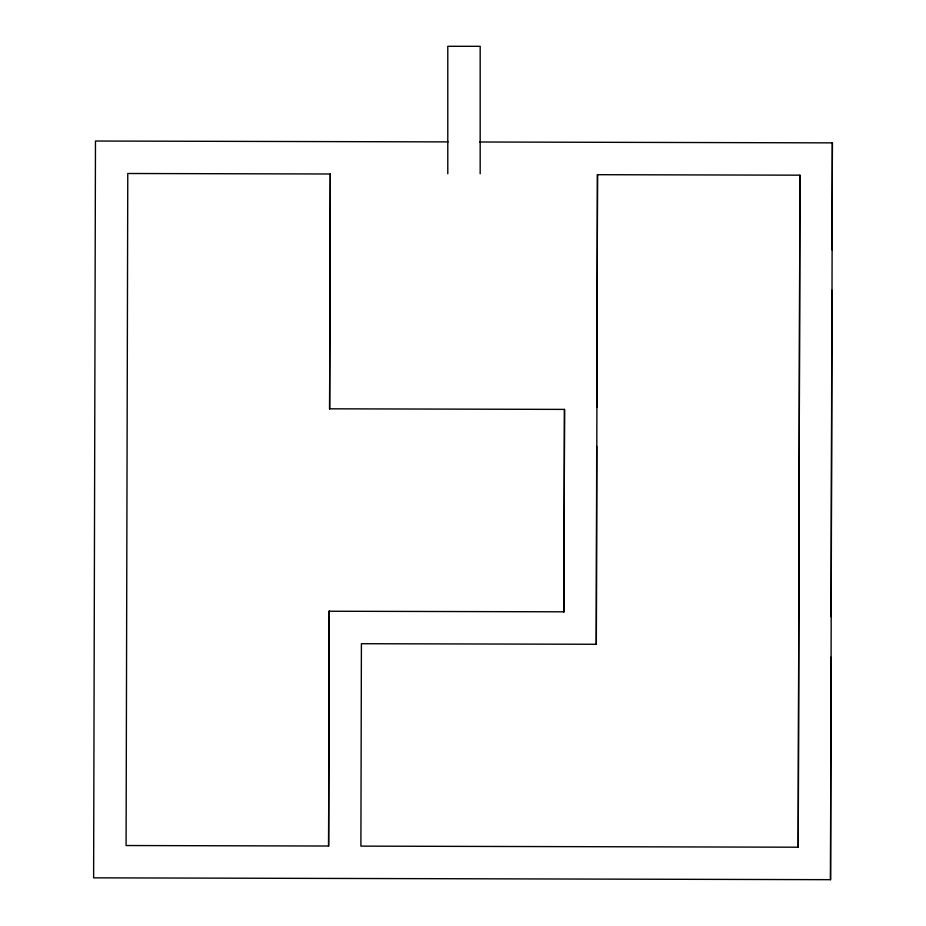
<?xml version="1.0" encoding="UTF-8"?>
<svg xmlns="http://www.w3.org/2000/svg" width="926" height="926" viewBox="0 0 926 926"><rect width="100%" height="100%" fill="white"/><g stroke="black" fill="none" stroke-linecap="round" stroke-linejoin="round"><path stroke-width="1.39" d="M479.772 142.002L832.381 142.87L830.529 879.677L93.619 877.836L95.471 141.03L448.091 141.898M328.603 846.028L329.205 611.218L328.603 846.028L126.086 845.531L127.776 173.498L330.304 173.995L329.61 408.817L330.304 173.995M597.397 174.69L799.914 175.176L798.224 847.209L360.897 846.132L361.406 643.709L596.309 644.276L597.49 174.667L596.807 407.324M564.513 409.396L563.899 611.831L564.513 409.396L329.61 408.817M596.309 644.276L596.703 446.344M830.981 657.217L830.529 879.677M831.085 616.762L831.907 290.255M832.011 249.8L832.381 142.87M799.914 175.176L798.224 847.209M329.1 611.241L564.003 611.808M480.177 173.787L480.177 46.312L447.79 46.3L447.79 173.787"/></g></svg>
